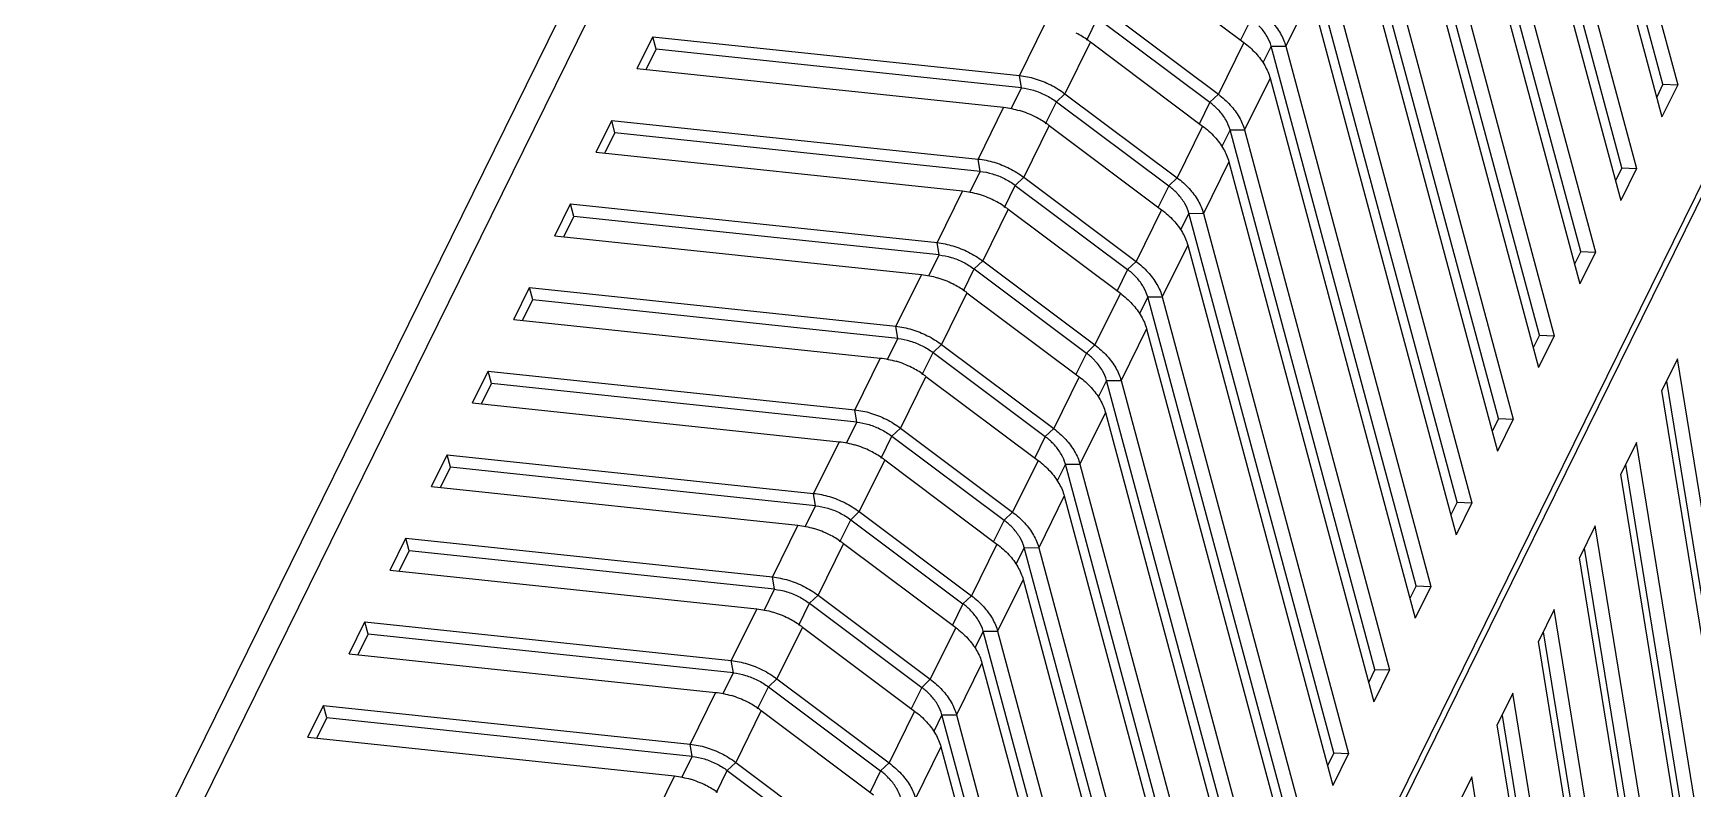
# Model space of a CAD drawing. Header units: millimetres. Extents: x 10368 to 13229, y -13270 to -11269.
# Drawn here: x 12869.5 to 12934.8, y -11880.5 to -11850.8 of the extents above; entities that cross this region are included whole.
import ezdxf

# ---------------------------------------------------------------- set-up
doc = ezdxf.new("R2010")
doc.units = ezdxf.units.MM

# ---------------------------------------------------------------- blocks, each defined once
blk = doc.blocks.new('u59')
at = {"color": 7, "linetype": 'Continuous'}
for p, q in [((305.333, 371.946), (363.069, 489.206)), ((306.429, 371.83), (363.472, 487.682)), ((321.824, 307.728), (404.94, 476.534)), ((321.892, 307.371), (404.993, 476.148)), ((369.38, 411.319), (363.684, 432.524)), ((364.255, 432.519), (369.957, 411.294)), ((363.639, 431.268), (369.341, 410.043)), ((367.763, 408.035), (362.067, 429.24)), ((362.638, 429.235), (368.34, 408.01)), ((362.022, 427.984), (367.724, 406.759)), ((366.146, 404.751), (360.45, 425.956)), ((361.021, 425.951), (366.723, 404.726)), ((360.405, 424.7), (366.107, 403.475)), ((364.529, 401.467), (358.833, 422.672)), ((359.404, 422.667), (365.106, 401.442)), ((358.788, 421.415), (364.49, 400.191)), ((362.912, 398.183), (357.216, 419.388)), ((357.787, 419.383), (363.489, 398.158)), ((357.171, 418.131), (362.873, 396.907)), ((348.497, 416.265), (352.907, 412.961)), ((361.295, 394.898), (355.599, 416.103)), ((356.17, 416.098), (361.872, 394.874)), ((355.554, 414.847), (354.553, 412.814)), ((355.554, 414.847), (361.256, 393.623)), ((347.496, 414.232), (351.907, 410.928)), ((345.087, 413.698), (344.086, 411.665)), ((346.737, 413.051), (347.162, 413.915)), ((347.162, 413.915), (351.573, 410.611)), ((353.19, 413.895), (352.765, 413.031)), ((329.068, 411.935), (329.684, 413.187)), ((329.812, 412.698), (329.684, 413.187)), ((329.684, 413.187), (344.086, 411.665)), ((346.88, 412.981), (345.879, 410.948)), ((346.88, 412.981), (351.29, 409.677)), ((352.907, 412.961), (351.907, 410.928)), ((329.418, 411.898), (329.812, 412.698)), ((344.166, 411.182), (329.812, 412.698)), ((353.982, 412.819), (353.656, 412.158)), ((359.678, 391.614), (353.982, 412.819)), ((353.982, 412.819), (354.553, 412.814)), ((354.553, 412.814), (360.255, 391.59)), ((329.068, 411.935), (343.47, 410.414)), ((344.166, 411.182), (344.086, 411.665)), ((353.937, 411.563), (352.936, 409.53)), ((353.937, 411.563), (359.639, 390.338)), ((343.759, 410.355), (344.166, 411.182)), ((345.545, 410.63), (345.879, 410.948)), ((345.879, 410.948), (350.29, 407.644)), ((351.573, 410.611), (351.907, 410.928)), ((369.38, 411.319), (369.133, 410.817)), ((369.957, 411.294), (369.341, 410.043)), ((369.38, 411.319), (369.957, 411.294)), ((343.47, 410.414), (342.469, 408.381)), ((345.12, 409.767), (345.545, 410.63)), ((345.545, 410.63), (349.956, 407.327)), ((351.573, 410.611), (351.148, 409.747)), ((327.451, 408.651), (328.067, 409.902)), ((328.195, 409.414), (328.067, 409.902)), ((328.067, 409.902), (342.469, 408.381)), ((345.263, 409.697), (344.262, 407.664)), ((345.263, 409.697), (349.673, 406.393)), ((351.29, 409.677), (350.29, 407.644)), ((327.801, 408.614), (328.195, 409.414)), ((342.549, 407.898), (328.195, 409.414)), ((352.365, 409.535), (352.039, 408.874)), ((358.061, 388.33), (352.365, 409.535)), ((352.365, 409.535), (352.936, 409.53)), ((352.936, 409.53), (358.638, 388.306)), ((327.451, 408.651), (341.853, 407.129)), ((342.549, 407.898), (342.469, 408.381)), ((352.32, 408.279), (351.319, 406.246)), ((352.32, 408.279), (358.022, 387.054)), ((342.142, 407.071), (342.549, 407.898)), ((343.928, 407.346), (344.262, 407.664)), ((344.262, 407.664), (348.673, 404.36)), ((349.956, 407.327), (350.29, 407.644)), ((367.763, 408.035), (367.516, 407.532)), ((368.34, 408.01), (367.724, 406.759)), ((367.763, 408.035), (368.34, 408.01)), ((341.853, 407.129), (340.852, 405.097)), ((343.503, 406.483), (343.928, 407.346)), ((343.928, 407.346), (348.339, 404.042)), ((349.956, 407.327), (349.531, 406.463)), ((325.834, 405.367), (326.45, 406.618)), ((326.578, 406.13), (326.45, 406.618)), ((326.45, 406.618), (340.852, 405.097)), ((343.646, 406.413), (342.645, 404.38)), ((343.646, 406.413), (348.056, 403.109)), ((349.673, 406.393), (348.673, 404.36)), ((326.184, 405.33), (326.578, 406.13)), ((340.932, 404.614), (326.578, 406.13)), ((350.748, 406.251), (350.422, 405.59)), ((356.444, 385.046), (350.748, 406.251)), ((350.748, 406.251), (351.319, 406.246)), ((351.319, 406.246), (357.021, 385.021)), ((325.834, 405.367), (340.236, 403.845)), ((340.932, 404.614), (340.852, 405.097)), ((340.525, 403.787), (340.932, 404.614)), ((342.311, 404.062), (342.645, 404.38)), ((342.645, 404.38), (347.055, 401.076)), ((348.339, 404.042), (348.673, 404.36)), ((350.703, 404.995), (349.702, 402.962)), ((350.703, 404.995), (356.405, 383.77)), ((366.146, 404.751), (365.899, 404.248)), ((366.723, 404.726), (366.107, 403.475)), ((366.146, 404.751), (366.723, 404.726)), ((340.236, 403.845), (339.235, 401.812)), ((341.886, 403.199), (342.311, 404.062)), ((342.311, 404.062), (346.722, 400.758)), ((348.339, 404.042), (347.914, 403.179)), ((324.217, 402.083), (324.833, 403.334)), ((324.961, 402.846), (324.833, 403.334)), ((324.833, 403.334), (339.235, 401.812)), ((342.029, 403.129), (341.028, 401.096)), ((342.029, 403.129), (346.439, 399.825)), ((348.056, 403.109), (347.055, 401.076)), ((324.567, 402.046), (324.961, 402.846)), ((339.315, 401.329), (324.961, 402.846)), ((349.131, 402.967), (348.805, 402.305)), ((354.827, 381.762), (349.131, 402.967)), ((349.131, 402.967), (349.702, 402.962)), ((349.702, 402.962), (355.404, 381.737)), ((324.217, 402.083), (338.619, 400.561)), ((339.315, 401.329), (339.235, 401.812)), ((338.908, 400.502), (339.315, 401.329)), ((349.086, 401.711), (348.085, 399.678)), ((349.086, 401.711), (354.788, 380.486)), ((364.529, 401.467), (364.282, 400.964)), ((365.106, 401.442), (364.49, 400.191)), ((364.529, 401.467), (365.106, 401.442)), ((338.619, 400.561), (337.618, 398.528)), ((340.269, 399.915), (340.694, 400.778)), ((340.694, 400.778), (341.028, 401.096)), ((340.694, 400.778), (345.105, 397.474)), ((341.028, 401.096), (345.438, 397.792)), ((346.722, 400.758), (346.296, 399.895)), ((346.722, 400.758), (347.055, 401.076)), ((369.953, 400.534), (369.336, 399.283)), ((373.356, 379.553), (369.953, 400.534)), ((322.599, 398.799), (323.216, 400.05)), ((323.344, 399.562), (323.216, 400.05)), ((323.216, 400.05), (337.618, 398.528)), ((340.412, 399.844), (339.411, 397.812)), ((340.412, 399.844), (344.822, 396.541)), ((346.439, 399.825), (345.438, 397.792)), ((322.95, 398.762), (323.344, 399.562)), ((337.698, 398.045), (323.344, 399.562)), ((347.514, 399.683), (347.188, 399.021)), ((353.21, 378.478), (347.514, 399.683)), ((347.514, 399.683), (348.085, 399.678)), ((348.085, 399.678), (353.787, 378.453)), ((372.74, 378.301), (369.336, 399.283)), ((369.522, 399.66), (372.776, 379.597)), ((322.599, 398.799), (337.002, 397.277)), ((337.698, 398.045), (337.618, 398.528)), ((337.291, 397.218), (337.698, 398.045)), ((347.469, 398.427), (346.468, 396.394)), ((347.469, 398.427), (353.171, 377.202)), ((362.912, 398.183), (362.665, 397.68)), ((363.489, 398.158), (362.873, 396.907)), ((362.912, 398.183), (363.489, 398.158)), ((337.002, 397.277), (336.001, 395.244)), ((338.652, 396.631), (339.077, 397.494)), ((339.077, 397.494), (339.411, 397.812)), ((339.077, 397.494), (343.487, 394.19)), ((339.411, 397.812), (343.821, 394.508)), ((345.105, 397.474), (344.679, 396.611)), ((345.105, 397.474), (345.438, 397.792)), ((368.336, 397.25), (367.719, 395.999)), ((371.739, 376.268), (368.336, 397.25)), ((320.982, 395.515), (321.599, 396.766)), ((321.727, 396.278), (321.599, 396.766)), ((321.599, 396.766), (336.001, 395.244)), ((338.795, 396.56), (337.794, 394.527)), ((338.795, 396.56), (343.205, 393.256)), ((344.822, 396.541), (343.821, 394.508)), ((321.333, 395.478), (321.727, 396.278)), ((336.081, 394.761), (321.727, 396.278)), ((345.897, 396.399), (345.571, 395.737)), ((351.593, 375.194), (345.897, 396.399)), ((345.897, 396.399), (346.468, 396.394)), ((346.468, 396.394), (352.17, 375.169)), ((371.123, 375.017), (367.719, 395.999)), ((367.905, 396.376), (371.159, 376.313)), ((320.982, 395.515), (335.385, 393.993)), ((336.081, 394.761), (336.001, 395.244)), ((335.674, 393.934), (336.081, 394.761)), ((345.852, 395.143), (344.851, 393.11)), ((345.852, 395.143), (351.554, 373.918)), ((361.295, 394.898), (361.048, 394.396)), ((361.872, 394.874), (361.256, 393.623)), ((361.295, 394.898), (361.872, 394.874)), ((335.385, 393.993), (334.384, 391.96)), ((337.035, 393.347), (337.46, 394.21)), ((337.46, 394.21), (337.794, 394.527)), ((337.46, 394.21), (341.87, 390.906)), ((337.794, 394.527), (342.204, 391.224)), ((343.487, 394.19), (343.062, 393.327)), ((343.487, 394.19), (343.821, 394.508)), ((366.719, 393.966), (366.102, 392.715)), ((370.122, 372.984), (366.719, 393.966)), ((319.365, 392.231), (319.982, 393.482)), ((320.11, 392.994), (319.982, 393.482)), ((319.982, 393.482), (334.384, 391.96)), ((337.178, 393.276), (336.177, 391.243)), ((337.178, 393.276), (341.588, 389.972)), ((319.716, 392.194), (320.11, 392.994)), ((334.464, 391.477), (320.11, 392.994)), ((343.205, 393.256), (342.204, 391.224)), ((344.28, 393.115), (343.954, 392.453)), ((349.976, 371.91), (344.28, 393.115)), ((344.28, 393.115), (344.851, 393.11)), ((344.851, 393.11), (350.553, 371.885)), ((369.506, 371.733), (366.102, 392.715)), ((366.288, 393.092), (369.542, 373.028)), ((319.365, 392.231), (333.768, 390.709)), ((334.057, 390.65), (334.464, 391.477)), ((334.464, 391.477), (334.384, 391.96)), ((344.235, 391.858), (343.234, 389.826)), ((344.235, 391.858), (349.937, 370.634)), ((359.678, 391.614), (359.431, 391.112)), ((360.255, 391.59), (359.639, 390.338)), ((359.678, 391.614), (360.255, 391.59)), ((333.768, 390.709), (332.767, 388.676)), ((335.418, 390.062), (335.843, 390.926)), ((335.843, 390.926), (336.177, 391.243)), ((335.843, 390.926), (340.253, 387.622)), ((336.177, 391.243), (340.587, 387.939)), ((341.87, 390.906), (341.445, 390.043)), ((341.87, 390.906), (342.204, 391.224)), ((365.101, 390.682), (364.485, 389.431)), ((368.505, 369.7), (365.101, 390.682)), ((317.748, 388.947), (318.365, 390.198)), ((318.493, 389.71), (318.365, 390.198)), ((318.365, 390.198), (332.767, 388.676)), ((318.099, 388.909), (318.493, 389.71)), ((332.847, 388.193), (318.493, 389.71)), ((335.561, 389.992), (334.56, 387.959)), ((335.561, 389.992), (339.971, 386.688)), ((341.588, 389.972), (340.587, 387.939)), ((342.663, 389.831), (342.337, 389.169)), ((348.359, 368.626), (342.663, 389.831)), ((342.663, 389.831), (343.234, 389.826)), ((343.234, 389.826), (348.936, 368.601)), ((367.889, 368.449), (364.485, 389.431)), ((364.671, 389.808), (367.925, 369.744)), ((317.748, 388.947), (332.151, 387.425)), ((332.44, 387.366), (332.847, 388.193)), ((332.847, 388.193), (332.767, 388.676)), ((342.618, 388.574), (341.617, 386.541)), ((342.618, 388.574), (348.32, 367.35)), ((358.061, 388.33), (357.814, 387.828)), ((358.638, 388.306), (358.022, 387.054)), ((358.061, 388.33), (358.638, 388.306)), ((332.151, 387.425), (331.15, 385.392)), ((333.801, 386.778), (334.226, 387.642)), ((334.226, 387.642), (334.56, 387.959)), ((334.226, 387.642), (338.636, 384.338)), ((334.56, 387.959), (338.97, 384.655)), ((340.253, 387.622), (339.828, 386.759)), ((340.253, 387.622), (340.587, 387.939)), ((316.131, 385.662), (316.747, 386.914)), ((316.876, 386.425), (316.747, 386.914)), ((316.747, 386.914), (331.15, 385.392)), ((363.484, 387.398), (362.868, 386.147)), ((366.888, 366.416), (363.484, 387.398)), ((316.482, 385.625), (316.876, 386.425)), ((331.23, 384.909), (316.876, 386.425)), ((333.944, 386.708), (332.943, 384.675)), ((333.944, 386.708), (338.354, 383.404)), ((339.971, 386.688), (338.97, 384.655)), ((341.046, 386.546), (340.72, 385.885)), ((346.742, 365.341), (341.046, 386.546)), ((341.046, 386.546), (341.617, 386.541)), ((341.617, 386.541), (347.319, 365.317)), ((366.272, 365.165), (362.868, 386.147)), ((363.054, 386.523), (366.308, 366.46)), ((316.131, 385.662), (330.534, 384.141)), ((330.823, 384.082), (331.23, 384.909)), ((331.23, 384.909), (331.15, 385.392)), ((341.001, 385.29), (340, 383.257)), ((341.001, 385.29), (346.703, 364.066)), ((356.444, 385.046), (356.197, 384.544)), ((357.021, 385.021), (356.405, 383.77)), ((356.444, 385.046), (357.021, 385.021)), ((332.184, 383.494), (332.609, 384.358)), ((332.609, 384.358), (332.943, 384.675)), ((332.609, 384.358), (337.019, 381.054)), ((332.943, 384.675), (337.353, 381.371)), ((338.636, 384.338), (338.211, 383.474)), ((338.636, 384.338), (338.97, 384.655)), ((330.534, 384.141), (329.533, 382.108)), ((361.867, 384.114), (361.251, 382.863)), ((365.271, 363.132), (361.867, 384.114))]:
    blk.add_line(p, q, dxfattribs=at)
for centre, radius, start, end in [((344.626, 409.961), 3.769, 55.14659, 63.25368), ((344.696, 410.065), 3.643, 53.16396, 55.11495), ((343.01, 406.688), 3.758, 63.18867, 73.22859), ((343.009, 406.677), 3.769, 55.14659, 63.25368), ((343.079, 406.781), 3.643, 53.16396, 55.11495), ((341.393, 403.404), 3.758, 63.18867, 73.22859), ((341.392, 403.393), 3.769, 55.14659, 63.25368), ((341.462, 403.497), 3.643, 53.16396, 55.11495), ((339.776, 400.12), 3.758, 63.18867, 73.22859), ((339.775, 400.109), 3.769, 55.14659, 63.25368), ((339.845, 400.213), 3.643, 53.16396, 55.11495), ((338.159, 396.836), 3.758, 63.18867, 73.22859), ((338.158, 396.825), 3.769, 55.14659, 63.25368), ((338.228, 396.929), 3.643, 53.16396, 55.11495), ((336.542, 393.552), 3.758, 63.18867, 73.22859), ((336.541, 393.54), 3.769, 55.14659, 63.25368), ((336.611, 393.644), 3.643, 53.16396, 55.11495), ((334.925, 390.267), 3.758, 63.18867, 73.22859), ((334.924, 390.256), 3.769, 55.14659, 63.25368), ((334.994, 390.36), 3.643, 53.16396, 55.11495), ((333.308, 386.983), 3.758, 63.18867, 73.22859), ((333.307, 386.972), 3.769, 55.14659, 63.25368), ((333.377, 387.076), 3.643, 53.16396, 55.11495), ((331.691, 383.699), 3.758, 63.18867, 73.22859), ((331.69, 383.688), 3.769, 55.14659, 63.25368), ((331.76, 383.792), 3.643, 53.16396, 55.11495), ((330.074, 380.415), 3.758, 63.18867, 73.22859), ((330.073, 380.404), 3.769, 55.14659, 63.25368)]:
    blk.add_arc(centre, radius, start, end, dxfattribs=at)
for points, start_tangent, end_tangent in [([(353.524, 414.212), (353.993, 413.788), (354.344, 413.312), (354.554, 412.814)], (0.800328, -0.599562), (0.259432, -0.965761)), ([(353.821, 413.202), (353.551, 413.568), (353.503, 413.619)], (-0.498571, 0.866849), (-0.694739, 0.719262)), ([(352.907, 412.961), (353.377, 412.537)], (0.800328, -0.599562), (0.673612, -0.739085)), ([(353.982, 412.819), (353.821, 413.202)], (-0.259432, 0.965761), (-0.498571, 0.866849)), ([(353.377, 412.537), (353.728, 412.06)], (0.673612, -0.739085), (0.498589, -0.866839)), ([(344.086, 411.665), (344.71, 411.538), (345.321, 411.294), (345.879, 410.948)], (0.994465, -0.105072), (0.800328, -0.599562)), ([(353.728, 412.06), (353.938, 411.563)], (0.498589, -0.866839), (0.259432, -0.965761)), ([(344.166, 411.182), (344.646, 411.084), (345.116, 410.896), (345.545, 410.63)], (0.994465, -0.105072), (0.800328, -0.599562)), ([(351.907, 410.928), (352.376, 410.504), (352.727, 410.027), (352.937, 409.53)], (0.800328, -0.599562), (0.259432, -0.965761)), ([(343.47, 410.414), (344.094, 410.286)], (0.994465, -0.105072), (0.957663, -0.28789)), ([(351.886, 410.335), (351.573, 410.611)], (-0.694739, 0.719262), (-0.800328, 0.599562)), ([(352.204, 409.918), (351.934, 410.284), (351.886, 410.335)], (-0.498571, 0.866849), (-0.694739, 0.719262)), ([(351.29, 409.677), (351.76, 409.252)], (0.800328, -0.599562), (0.673612, -0.739085)), ([(352.365, 409.535), (352.204, 409.918)], (-0.259432, 0.965761), (-0.498571, 0.866849)), ([(351.76, 409.252), (352.111, 408.776)], (0.673612, -0.739085), (0.498589, -0.866839)), ([(342.469, 408.381), (343.093, 408.254), (343.704, 408.009), (344.262, 407.664)], (0.994465, -0.105072), (0.800328, -0.599562)), ([(352.111, 408.776), (352.321, 408.279)], (0.498589, -0.866839), (0.259432, -0.965761)), ([(342.549, 407.898), (343.029, 407.8), (343.499, 407.612), (343.928, 407.346)], (0.994465, -0.105072), (0.800328, -0.599562)), ([(350.29, 407.644), (350.759, 407.22), (351.11, 406.743), (351.32, 406.246)], (0.800328, -0.599562), (0.259432, -0.965761)), ([(341.853, 407.129), (342.477, 407.002)], (0.994465, -0.105072), (0.957663, -0.28789)), ([(350.269, 407.051), (349.956, 407.327)], (-0.694739, 0.719262), (-0.800328, 0.599562)), ([(350.587, 406.634), (350.317, 407), (350.269, 407.051)], (-0.498571, 0.866849), (-0.694739, 0.719262)), ([(349.673, 406.393), (350.143, 405.968)], (0.800328, -0.599562), (0.673612, -0.739085)), ([(350.748, 406.251), (350.587, 406.634)], (-0.259432, 0.965761), (-0.498571, 0.866849)), ([(350.143, 405.968), (350.494, 405.492)], (0.673612, -0.739085), (0.498589, -0.866839)), ([(340.852, 405.097), (341.476, 404.969), (342.087, 404.725), (342.645, 404.38)], (0.994465, -0.105072), (0.800328, -0.599562)), ([(350.494, 405.492), (350.704, 404.995)], (0.498589, -0.866839), (0.259432, -0.965761)), ([(340.932, 404.614), (341.412, 404.516), (341.882, 404.328), (342.311, 404.062)], (0.994465, -0.105072), (0.800328, -0.599562)), ([(348.673, 404.36), (349.142, 403.935), (349.493, 403.459), (349.703, 402.962)], (0.800328, -0.599562), (0.259432, -0.965761)), ([(340.236, 403.845), (340.86, 403.718)], (0.994465, -0.105072), (0.957663, -0.28789)), ([(348.652, 403.767), (348.339, 404.042)], (-0.694739, 0.719262), (-0.800328, 0.599562)), ([(348.97, 403.349), (348.7, 403.716), (348.652, 403.767)], (-0.498571, 0.866849), (-0.694739, 0.719262)), ([(348.056, 403.109), (348.526, 402.684)], (0.800328, -0.599562), (0.673612, -0.739085)), ([(349.131, 402.967), (348.97, 403.349)], (-0.259432, 0.965761), (-0.498571, 0.866849)), ([(348.526, 402.684), (348.877, 402.208)], (0.673612, -0.739085), (0.498589, -0.866839)), ([(339.235, 401.812), (339.859, 401.685), (340.47, 401.441), (341.028, 401.096)], (0.994465, -0.105072), (0.800328, -0.599562)), ([(348.877, 402.208), (349.087, 401.711)], (0.498589, -0.866839), (0.259432, -0.965761)), ([(339.315, 401.329), (339.795, 401.232), (340.265, 401.044), (340.694, 400.778)], (0.994465, -0.105072), (0.800328, -0.599562)), ([(338.619, 400.561), (339.243, 400.434)], (0.994465, -0.105072), (0.957663, -0.28789)), ([(347.035, 400.483), (346.722, 400.758)], (-0.694739, 0.719262), (-0.800328, 0.599562)), ([(347.353, 400.065), (347.083, 400.432), (347.035, 400.483)], (-0.498571, 0.866849), (-0.694739, 0.719262)), ([(347.055, 401.076), (347.525, 400.651), (347.876, 400.175), (348.086, 399.678)], (0.800328, -0.599562), (0.259432, -0.965761)), ([(346.439, 399.825), (346.909, 399.4)], (0.800328, -0.599562), (0.673612, -0.739085)), ([(347.514, 399.683), (347.353, 400.065)], (-0.259432, 0.965761), (-0.498571, 0.866849)), ([(346.909, 399.4), (347.26, 398.924)], (0.673612, -0.739085), (0.498589, -0.866839)), ([(337.618, 398.528), (338.242, 398.401), (338.853, 398.157), (339.411, 397.812)], (0.994465, -0.105072), (0.800328, -0.599562)), ([(347.26, 398.924), (347.47, 398.427)], (0.498589, -0.866839), (0.259432, -0.965761)), ([(337.698, 398.045), (338.178, 397.948), (338.648, 397.76), (339.077, 397.494)], (0.994465, -0.105072), (0.800328, -0.599562)), ([(337.002, 397.277), (337.626, 397.15)], (0.994465, -0.105072), (0.957663, -0.28789)), ([(345.418, 397.199), (345.105, 397.474)], (-0.694739, 0.719262), (-0.800328, 0.599562)), ([(345.736, 396.781), (345.466, 397.148), (345.418, 397.199)], (-0.498571, 0.866849), (-0.694739, 0.719262)), ([(345.438, 397.792), (345.908, 397.367), (346.259, 396.891), (346.469, 396.394)], (0.800328, -0.599562), (0.259432, -0.965761)), ([(344.822, 396.541), (345.292, 396.116)], (0.800328, -0.599562), (0.673612, -0.739085)), ([(345.897, 396.399), (345.736, 396.781)], (-0.259432, 0.965761), (-0.498571, 0.866849)), ([(345.292, 396.116), (345.643, 395.64)], (0.673612, -0.739085), (0.498589, -0.866839)), ([(336.001, 395.244), (336.625, 395.117), (337.236, 394.873), (337.794, 394.527)], (0.994465, -0.105072), (0.800328, -0.599562)), ([(345.643, 395.64), (345.853, 395.143)], (0.498589, -0.866839), (0.259432, -0.965761)), ([(336.081, 394.761), (336.561, 394.663), (337.031, 394.476), (337.46, 394.21)], (0.994465, -0.105072), (0.800328, -0.599562)), ([(335.385, 393.993), (336.009, 393.866)], (0.994465, -0.105072), (0.957663, -0.28789)), ([(343.801, 393.915), (343.487, 394.19)], (-0.694739, 0.719262), (-0.800328, 0.599562)), ([(343.821, 394.508), (344.291, 394.083), (344.642, 393.607), (344.852, 393.11)], (0.800328, -0.599562), (0.259432, -0.965761)), ([(344.119, 393.497), (343.849, 393.863), (343.801, 393.915)], (-0.498571, 0.866849), (-0.694739, 0.719262)), ([(344.28, 393.115), (344.119, 393.497)], (-0.259432, 0.965761), (-0.498571, 0.866849)), ([(343.205, 393.256), (343.675, 392.832)], (0.800328, -0.599562), (0.673612, -0.739085)), ([(343.675, 392.832), (344.026, 392.356)], (0.673612, -0.739085), (0.498589, -0.866839)), ([(344.026, 392.356), (344.236, 391.858)], (0.498589, -0.866839), (0.259432, -0.965761)), ([(334.384, 391.96), (335.008, 391.833), (335.619, 391.589), (336.177, 391.243)], (0.994465, -0.105072), (0.800328, -0.599562)), ([(334.464, 391.477), (334.944, 391.379), (335.414, 391.191), (335.843, 390.926)], (0.994465, -0.105072), (0.800328, -0.599562)), ([(333.768, 390.709), (334.392, 390.582)], (0.994465, -0.105072), (0.957663, -0.28789)), ([(342.184, 390.631), (341.87, 390.906)], (-0.694739, 0.719262), (-0.800328, 0.599562)), ([(342.204, 391.224), (342.674, 390.799), (343.025, 390.323), (343.235, 389.825)], (0.800328, -0.599562), (0.259432, -0.965761)), ([(342.502, 390.213), (342.232, 390.579), (342.184, 390.631)], (-0.498571, 0.866849), (-0.694739, 0.719262)), ([(342.663, 389.831), (342.502, 390.213)], (-0.259432, 0.965761), (-0.498571, 0.866849)), ([(341.588, 389.972), (342.058, 389.548)], (0.800328, -0.599562), (0.673612, -0.739085)), ([(342.058, 389.548), (342.409, 389.072)], (0.673612, -0.739085), (0.498589, -0.866839)), ([(342.409, 389.072), (342.618, 388.574)], (0.498589, -0.866839), (0.259432, -0.965761)), ([(332.767, 388.676), (333.391, 388.549), (334.002, 388.305), (334.56, 387.959)], (0.994465, -0.105072), (0.800328, -0.599562)), ([(332.847, 388.193), (333.327, 388.095), (333.797, 387.907), (334.226, 387.642)], (0.994465, -0.105072), (0.800328, -0.599562)), ([(332.151, 387.425), (332.775, 387.298)], (0.994465, -0.105072), (0.957663, -0.28789)), ([(340.567, 387.346), (340.253, 387.622)], (-0.694739, 0.719262), (-0.800328, 0.599562)), ([(340.587, 387.939), (341.057, 387.515), (341.408, 387.039), (341.618, 386.541)], (0.800328, -0.599562), (0.259432, -0.965761)), ([(340.885, 386.929), (340.615, 387.295), (340.567, 387.346)], (-0.498571, 0.866849), (-0.694739, 0.719262)), ([(341.046, 386.546), (340.885, 386.929)], (-0.259432, 0.965761), (-0.498571, 0.866849)), ([(339.971, 386.688), (340.441, 386.264)], (0.800328, -0.599562), (0.673612, -0.739085)), ([(340.441, 386.264), (340.792, 385.787)], (0.673612, -0.739085), (0.498589, -0.866839)), ([(340.792, 385.787), (341.001, 385.29)], (0.498589, -0.866839), (0.259432, -0.965761)), ([(331.15, 385.392), (331.774, 385.265), (332.385, 385.021), (332.943, 384.675)], (0.994465, -0.105072), (0.800328, -0.599562)), ([(331.23, 384.909), (331.71, 384.811), (332.18, 384.623), (332.609, 384.358)], (0.994465, -0.105072), (0.800328, -0.599562)), ([(338.95, 384.062), (338.636, 384.338)], (-0.694739, 0.719262), (-0.800328, 0.599562)), ([(338.97, 384.655), (339.44, 384.231), (339.791, 383.755), (340.001, 383.257)], (0.800328, -0.599562), (0.259432, -0.965761)), ([(330.534, 384.141), (331.158, 384.014)], (0.994465, -0.105072), (0.957663, -0.28789)), ([(339.268, 383.645), (338.998, 384.011), (338.95, 384.062)], (-0.498571, 0.866849), (-0.694739, 0.719262)), ([(339.429, 383.262), (339.268, 383.645)], (-0.259432, 0.965761), (-0.498571, 0.866849))]:
    blk.add_spline(points, degree=3, dxfattribs=dict(at, start_tangent=start_tangent, end_tangent=end_tangent))

msp = doc.modelspace()

# ---------------------------------------------------------------- block references
msp.add_blockref('u59', (12564.199, -12264.161))

doc.saveas('drawing.dxf')
